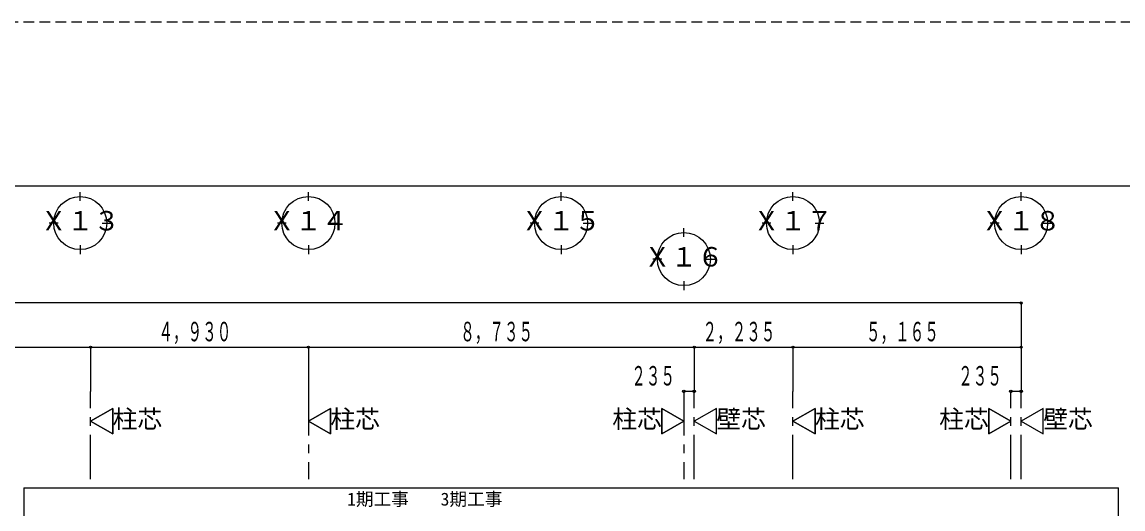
# Model space of a CAD drawing. Units: millimetres at full size, sheet at 1:200. Extents: x -59400 to 184562, y -133173 to 46006.
# Drawn here: x 15563 to 40486, y 30987 to 42000 of the extents above; entities that cross this region are included whole.
import ezdxf
from ezdxf.enums import TextEntityAlignment as Align

# ---------------------------------------------------------------- set-up
doc = ezdxf.new("R2010")
doc.units = ezdxf.units.MM
doc.header["$LTSCALE"] = 200
doc.linetypes.add('CHAIN1', pattern=[8, 5, -1, 1, -1])
doc.linetypes.add('DASHED1', pattern=[1.8, 1.2, -0.6])
for name, color, linetype, lineweight in [('0-0', 4, 'CHAIN1', 5), ('0-1', 2, 'Continuous', 18), ('0-3', 4, 'CHAIN1', 5), ('0-4', 3, 'Continuous', 13), ('0-8', 2, 'Continuous', 18), ('0-9', 5, 'Continuous', 5), ('0-A', 2, 'Continuous', 18), ('4-8', 5, 'Continuous', 5), ('4-9', 2, 'Continuous', 18), ('E-0', 4, 'CHAIN1', 5), ('F-F', 7, 'DASHED1', 9)]:
    doc.layers.add(name, color=color, linetype=linetype, lineweight=lineweight)
doc.layers.add('0-B', color=2, linetype='Continuous')
doc.layers.add('4-A', color=2, linetype='Continuous')
doc.styles.add('ＭＳ ゴシック', font='')
doc.styles.get('ＭＳ ゴシック').set_extended_font_data('MS Gothic')

msp = doc.modelspace()

# ---------------------------------------------------------------- linework, layer by layer
at = {"layer": '0-0'}
for p, q in [((30780.8, 31664.7), (30780.8, 33647.5)), ((37945.8, 31664.7), (37945.8, 33647.5)), ((38180.8, 31664.7), (38180.8, 33647.5))]:
    msp.add_line(p, q, dxfattribs=at)
at = {"layer": '0-1', "color": 5, "lineweight": 5}
msp.add_line((56200.2, 38291.2), (-56200.2, 38291.2), dxfattribs=at)
at = {"layer": '0-3'}
for p, q in [((17115.8, 31664.7), (17115.8, 33647.5)), ((22045.8, 33647.5), (22045.8, 31664.7)), ((30545.8, 33647.5), (30545.8, 31664.7)), ((33015.8, 31664.7), (33015.8, 33647.5))]:
    msp.add_line(p, q, dxfattribs=at)
at = {"layer": '0-4', "color": 2, "lineweight": 18}
for points in [[(17615.8, 33260.2), (17615.8, 32682.9), (17115.8, 32971.5)], [(22545.7, 33260.2), (22545.7, 32682.9), (22045.8, 32971.5)], [(30045.8, 33260.2), (30045.8, 32682.9), (30545.8, 32971.5)], [(31280.8, 33260.2), (30780.8, 32971.5), (31280.8, 32682.9)], [(33515.7, 33260.2), (33515.7, 32682.9), (33015.8, 32971.5)], [(37445.8, 33260.2), (37445.8, 32682.9), (37945.8, 32971.5)], [(38680.8, 33260.2), (38180.8, 32971.5), (38680.8, 32682.9)]]:
    msp.add_lwpolyline(points, close=True, dxfattribs=at)
at = {"layer": '0-8'}
for p, q in [((16880.7, 37953.8), (16880.7, 38153.8)), ((22045.8, 37953.8), (22045.8, 38153.8)), ((27765.8, 37953.8), (27765.8, 38153.8)), ((33015.8, 37953.8), (33015.8, 38153.8)), ((38180.8, 37953.8), (38180.8, 38153.8)), ((16380.8, 37453.8), (16180.8, 37453.8)), ((17380.8, 37453.8), (17580.8, 37453.8)), ((21545.8, 37453.8), (21345.8, 37453.8)), ((22545.7, 37453.8), (22745.8, 37453.8)), ((27265.8, 37453.8), (27065.8, 37453.8)), ((28265.8, 37453.8), (28465.8, 37453.8)), ((32515.8, 37453.8), (32315.8, 37453.8)), ((33515.7, 37453.8), (33715.8, 37453.8)), ((37680.7, 37453.8), (37480.8, 37453.8)), ((38680.8, 37453.8), (38880.8, 37453.8)), ((30545.8, 37138.8), (30545.8, 37338.8)), ((16880.7, 36953.8), (16880.7, 36753.8)), ((22045.8, 36953.8), (22045.8, 36753.8)), ((27765.8, 36953.8), (27765.8, 36753.8)), ((33015.8, 36953.8), (33015.8, 36753.8)), ((38180.8, 36953.8), (38180.8, 36753.8)), ((30045.8, 36638.8), (29845.8, 36638.8)), ((31045.8, 36638.8), (31245.8, 36638.8)), ((30545.8, 36138.8), (30545.8, 35938.8)), ((17615.8, 33260.2), (17115.8, 32971.5)), ((17615.8, 32682.9), (17615.8, 33260.2)), ((22545.7, 33260.2), (22045.8, 32971.5)), ((22545.7, 32682.9), (22545.7, 33260.2)), ((30045.8, 33260.2), (30545.8, 32971.5)), ((30045.8, 32682.9), (30045.8, 33260.2)), ((31280.8, 33260.2), (30780.8, 32971.5)), ((31280.8, 32682.9), (31280.8, 33260.2)), ((33515.7, 33260.2), (33015.8, 32971.5)), ((33515.7, 32682.9), (33515.7, 33260.2)), ((37445.8, 33260.2), (37945.8, 32971.5)), ((37445.8, 32682.9), (37445.8, 33260.2)), ((38680.8, 33260.2), (38180.8, 32971.5)), ((38680.8, 32682.9), (38680.8, 33260.2)), ((17115.8, 32971.5), (17615.8, 32682.9)), ((22045.8, 32971.5), (22545.7, 32682.9)), ((30545.8, 32971.5), (30045.8, 32682.9)), ((30780.8, 32971.5), (31280.8, 32682.9)), ((33015.8, 32971.5), (33515.7, 32682.9)), ((37945.8, 32971.5), (37445.8, 32682.9)), ((38180.8, 32971.5), (38680.8, 32682.9))]:
    msp.add_line(p, q, dxfattribs=at)
for centre in [(16880.7, 37453.8), (22045.8, 37453.8), (27765.8, 37453.8), (33015.8, 37453.8), (38180.8, 37453.8), (30545.8, 36638.8)]:
    msp.add_circle(centre, 600, dxfattribs=at)
at = {"layer": '0-9'}
for p, q in [((30780.8, 33647.5), (30545.8, 33647.5)), ((38180.8, 33647.5), (37945.8, 33647.5))]:
    msp.add_line(p, q, dxfattribs=at)
at = {"layer": '0-A'}
for centre in [(30545.8, 33647.5), (30780.8, 33647.5), (37945.8, 33647.5), (38180.8, 33647.5)]:
    msp.add_circle(centre, 30, dxfattribs=at)
at = {"layer": '4-8'}
for p, q in [((38180.8, 35647.5), (-34219.2, 35647.5)), ((38180.8, 35647.5), (38180.8, 33647.5)), ((17115.8, 34647.5), (17115.8, 33647.5)), ((22045.8, 34647.5), (22045.8, 33647.5)), ((30780.8, 34647.5), (30780.8, 33647.5)), ((33015.8, 34647.5), (33015.8, 33647.5))]:
    msp.add_line(p, q, dxfattribs=at)
msp.add_lwpolyline([(12145.7, 34647.5), (17115.8, 34647.5), (22045.8, 34647.5), (30780.8, 34647.5), (33015.8, 34647.5), (38180.8, 34647.5)], dxfattribs=at)
at = {"layer": '4-9'}
for centre in [(38180.8, 35647.5), (17115.8, 34647.5), (22045.8, 34647.5), (30780.8, 34647.5), (33015.8, 34647.5), (38180.8, 34647.5)]:
    msp.add_circle(centre, 25, dxfattribs=at)
at = {"layer": 'E-0', "color": 6, "linetype": 'Continuous', "lineweight": 20}
for p, q in [((15603.9, 31464.7), (40385.9, 31464.7)), ((15603.9, 31464.7), (15603.9, 10392.8)), ((40385.9, 10392.8), (40385.9, 31464.7))]:
    msp.add_line(p, q, dxfattribs=at)
at = {"layer": 'F-F'}
msp.add_lwpolyline([(-59400, 42000), (-59400, -42000), (59400, -42000), (59400, 42000)], close=True, dxfattribs=at)

# ---------------------------------------------------------------- texts
at = {"layer": '0-8', "style": 'ＭＳ ゴシック'}
for s, height, p in [('Ｘ１３', 439.9, (15980.8, 37153.8)), ('Ｘ１４', 439.9, (21145.8, 37153.8)), ('Ｘ１５', 439.9, (26865.8, 37153.8)), ('Ｘ１７', 439.9, (32115.8, 37153.8)), ('Ｘ１８', 439.9, (37280.8, 37153.8)), ('Ｘ１６', 439.9, (29645.8, 36338.8)), ('柱芯', 410.6, (17615.8, 32691.6)), ('柱芯', 410.6, (22545.8, 32691.6)), ('柱芯', 410.6, (28925.8, 32691.6)), ('壁芯', 410.6, (31280.8, 32691.6)), ('柱芯', 410.6, (33515.8, 32691.6)), ('柱芯', 410.6, (36325.8, 32691.6)), ('壁芯', 410.6, (38680.8, 32691.6))]:
    msp.add_text(s, height=height, dxfattribs=at).set_placement(p, align=Align.BOTTOM_LEFT)
at = {"layer": '0-B', "style": 'ＭＳ ゴシック', "width": 0.55}
for p in [(29355.8, 33647.5), (36755.8, 33647.5)]:
    msp.add_text('２３５', height=439.9, dxfattribs=at).set_placement(p, align=Align.BOTTOM_LEFT)
at = {"layer": '4-A', "style": 'ＭＳ ゴシック', "width": 0.55}
for s, p in [('４，９３０', (18650.8, 34647.5)), ('８，７３５', (25483.3, 34647.5)), ('２，２３５', (30968.3, 34647.5)), ('５，１６５', (34668.3, 34647.5))]:
    msp.add_text(s, height=439.9, dxfattribs=at).set_placement(p, align=Align.BOTTOM_LEFT)
at = {"layer": 'E-0', "color": 7, "style": 'ＭＳ ゴシック'}
for s, p in [('1期工事', (22922.3, 30975.7)), ('3期工事', (25038.4, 30975.7))]:
    msp.add_text(s, height=293.3, dxfattribs=at).set_placement(p, align=Align.BOTTOM_LEFT)

doc.saveas('drawing.dxf')
